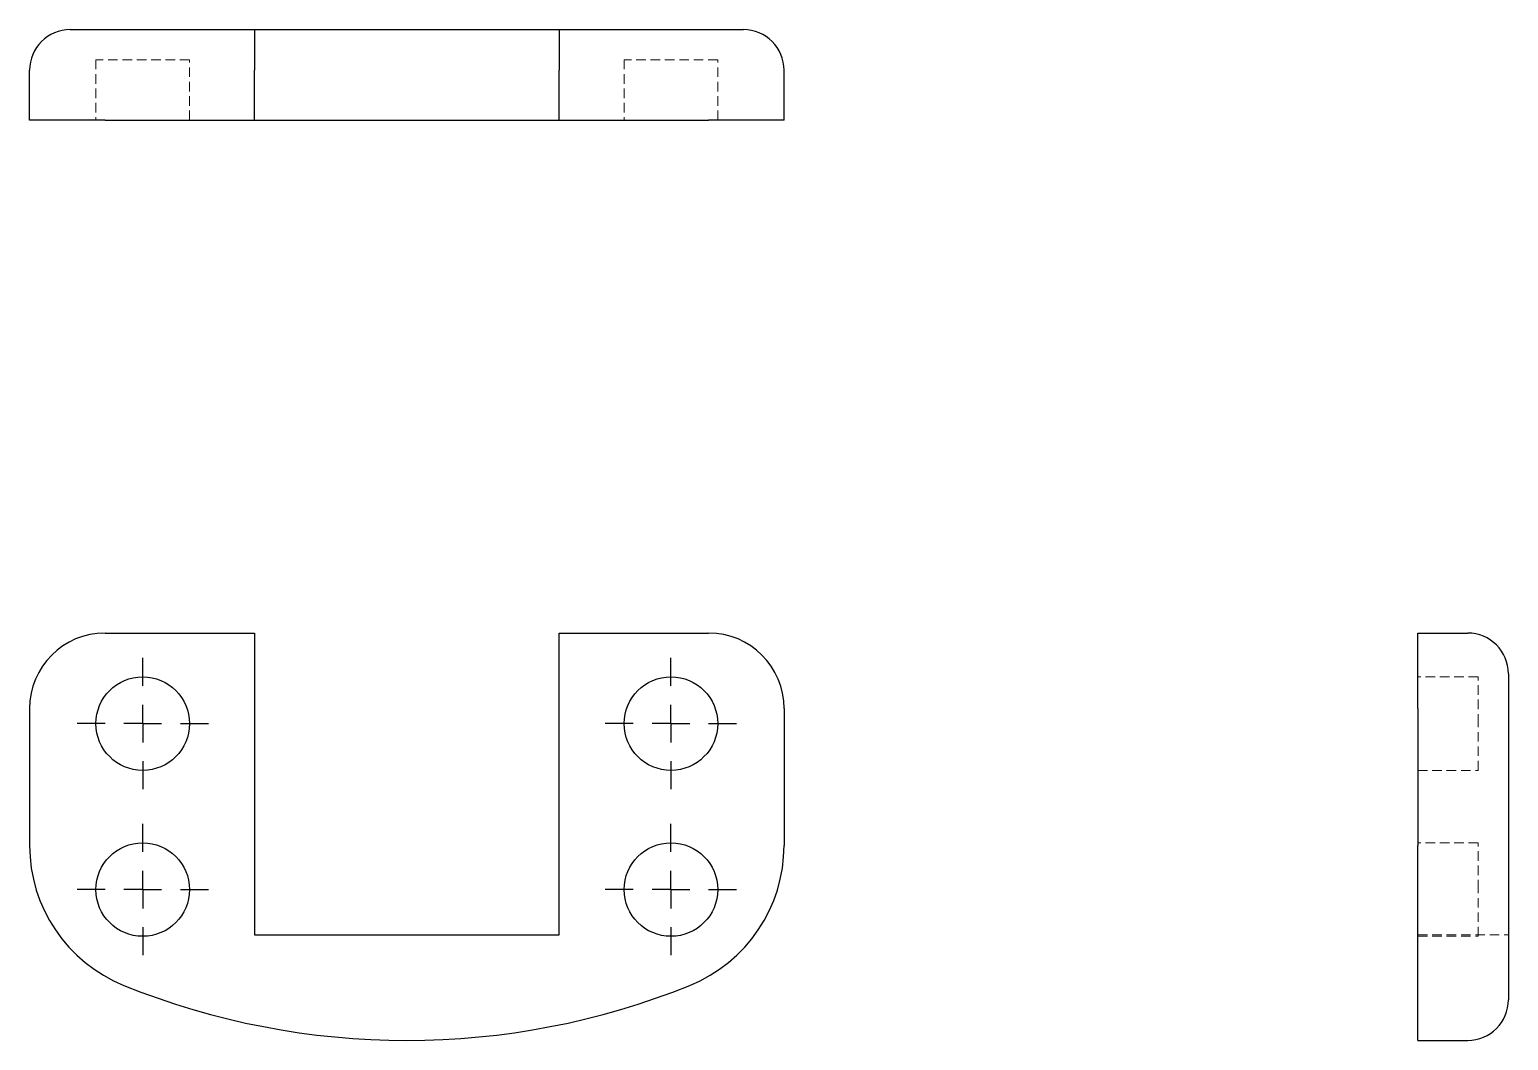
# Model space of a CAD drawing. Header units: millimetres. Extents: x 33 to 229, y 30 to 164.
import ezdxf

# ---------------------------------------------------------------- set-up
doc = ezdxf.new("R2010")
doc.units = ezdxf.units.MM
doc.linetypes.add('HIDDEN', pattern=[1.905, 1.27, -0.635])
doc.layers.add('10', color=7, linetype='Continuous')

# ---------------------------------------------------------------- blocks, each defined once
blk = doc.blocks.new('SW_CENTERMARKSYMBOL_0')
at = {"layer": '10', "color": 0}
for p, q in [((0, 5), (0, 8.7)), ((0, 0), (0, 2.5)), ((-5, 0), (-8.7, 0)), ((0, 0), (-2.5, 0)), ((0, 0), (0, -2.5)), ((0, 0), (2.5, 0)), ((5, 0), (8.7, 0)), ((0, -5), (0, -8.7))]:
    blk.add_line(p, q, dxfattribs=at)
blk = doc.blocks.new('SW_CENTERMARKSYMBOL_1')
at = {"layer": '10', "color": 0}
for p, q in [((0, 5), (0, 8.7)), ((0, 0), (0, 2.5)), ((-5, 0), (-8.7, 0)), ((0, 0), (-2.5, 0)), ((0, 0), (0, -2.5)), ((0, 0), (2.5, 0)), ((5, 0), (8.7, 0)), ((0, -5), (0, -8.7))]:
    blk.add_line(p, q, dxfattribs=at)
blk = doc.blocks.new('SW_CENTERMARKSYMBOL_2')
at = {"layer": '10', "color": 0}
for p, q in [((0, 5), (0, 8.7)), ((0, 0), (0, 2.5)), ((-5, 0), (-8.7, 0)), ((0, 0), (-2.5, 0)), ((0, 0), (0, -2.5)), ((0, 0), (2.5, 0)), ((5, 0), (8.7, 0)), ((0, -5), (0, -8.7))]:
    blk.add_line(p, q, dxfattribs=at)
blk = doc.blocks.new('SW_CENTERMARKSYMBOL_3')
at = {"layer": '10', "color": 0}
for p, q in [((0, 5), (0, 8.7)), ((0, 0), (0, 2.5)), ((-5, 0), (-8.7, 0)), ((0, 0), (-2.5, 0)), ((0, 0), (0, -2.5)), ((0, 0), (2.5, 0)), ((5, 0), (8.7, 0)), ((0, -5), (0, -8.7))]:
    blk.add_line(p, q, dxfattribs=at)

msp = doc.modelspace()

# ---------------------------------------------------------------- linework, layer by layer
at = {"color": 7, "linetype": 'Continuous', "lineweight": 25}
for p, q in [((38.4, 164), (43, 164)), ((43, 164), (62.8, 164)), ((62.8, 164), (62.8, 158.6)), ((62.8, 164), (103.2, 164)), ((103.2, 164), (123, 164)), ((103.2, 164), (103.2, 158.6)), ((123, 164), (127.6, 164)), ((33, 152), (33, 158.6)), ((62.8, 152), (62.8, 158.6)), ((103.2, 152), (103.2, 158.6)), ((133, 152), (133, 158.6)), ((43, 152), (33, 152)), ((43, 152), (62.8, 152)), ((62.8, 152), (103.2, 152)), ((103.2, 152), (123, 152)), ((133, 152), (123, 152)), ((43, 84), (62.8, 84)), ((62.8, 84), (62.8, 44)), ((103.2, 44), (103.2, 84)), ((103.2, 84), (123, 84)), ((217, 74), (217, 84)), ((217, 84), (223.6, 84)), ((229, 78.6), (229, 74)), ((33, 74), (33, 55.84)), ((133, 74), (133, 55.84)), ((217, 74), (217, 55.84)), ((229, 74), (229, 55.84)), ((217, 37.3), (217, 55.84)), ((229, 55.84), (229, 42.3)), ((62.8, 44), (103.2, 44)), ((229, 42.3), (229, 35.4)), ((217, 30), (217, 37.3)), ((217, 30), (223.6, 30))]:
    msp.add_line(p, q, dxfattribs=at)
at = {"color": 7, "linetype": 'HIDDEN', "lineweight": 18}
for p, q in [((54.2, 160), (41.8, 160)), ((41.8, 160), (41.8, 152)), ((54.2, 152), (54.2, 160)), ((124.2, 160), (111.8, 160)), ((111.8, 160), (111.8, 152)), ((124.2, 152), (124.2, 160)), ((225, 78.2), (217, 78.2)), ((225, 72), (225, 78.2)), ((225, 65.8), (225, 72)), ((217, 65.8), (225, 65.8)), ((225, 56.2), (217, 56.2)), ((225, 50), (225, 56.2)), ((225, 43.8), (225, 50)), ((217, 44), (229, 44)), ((217, 43.8), (225, 43.8))]:
    msp.add_line(p, q, dxfattribs=at)
at = {"color": 7, "linetype": 'Continuous', "lineweight": 25}
for centre in [(48, 72), (118, 72), (48, 50), (118, 50)]:
    msp.add_circle(centre, 6.2, dxfattribs=at)
for centre, radius, start, end in [((38.4, 158.6), 5.4, 90, 180), ((127.6, 158.6), 5.4, 0, 90), ((43, 74), 10, 90, 180), ((123, 74), 10, 0, 90), ((223.6, 78.6), 5.4, 0, 90), ((53, 55.84), 20, 180, 247.9757), ((113, 55.84), 20, 292.0243, 0), ((83, 130), 100, 247.9757, 292.0243), ((223.6, 35.4), 5.4, 270, 0)]:
    msp.add_arc(centre, radius, start, end, dxfattribs=at)

# ---------------------------------------------------------------- block references
at = {"layer": '10'}
for name, p in [('SW_CENTERMARKSYMBOL_1', (48, 72)), ('SW_CENTERMARKSYMBOL_0', (118, 72)), ('SW_CENTERMARKSYMBOL_2', (48, 50)), ('SW_CENTERMARKSYMBOL_3', (118, 50))]:
    msp.add_blockref(name, p, dxfattribs=at)

doc.saveas('drawing.dxf')
